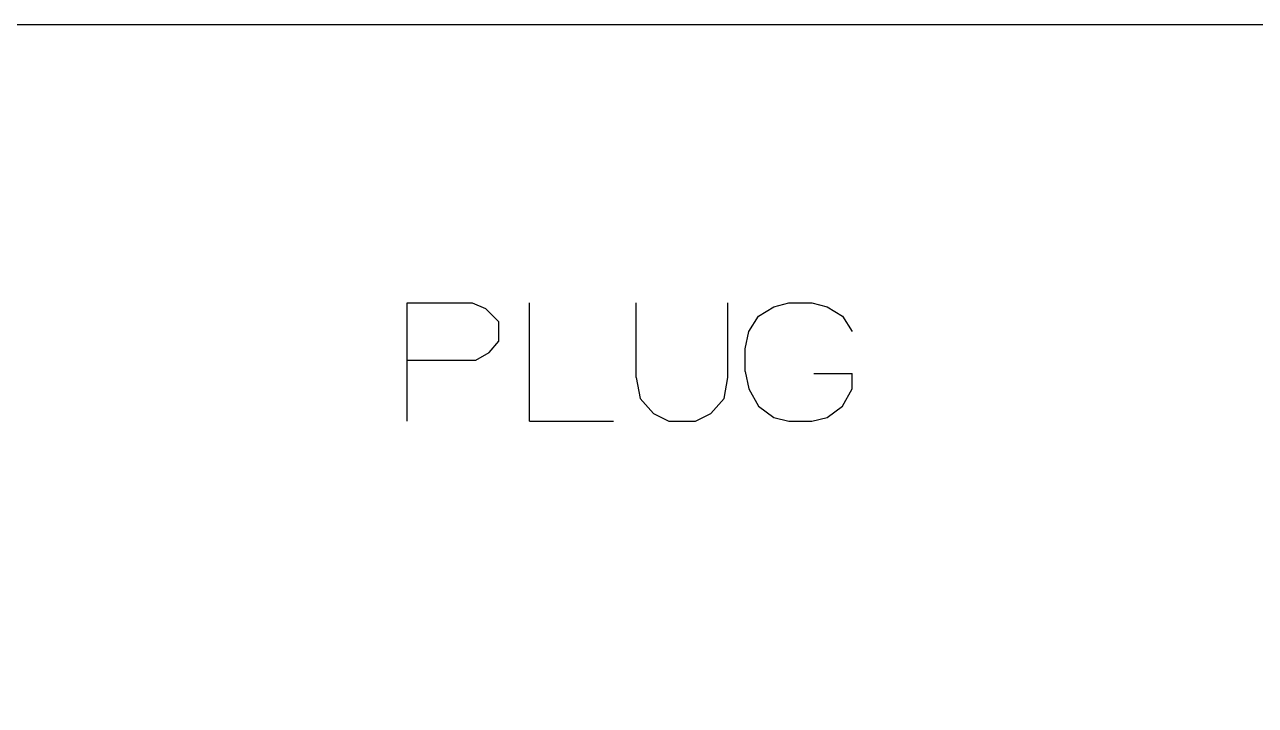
# Model space of a CAD drawing. Header units: millimetres. Extents: x 1063 to 1621, y 404 to 836.
# Drawn here: x 1491.36 to 1510.12, y 627.41 to 637.79 of the extents above; entities that cross this region are included whole.
import ezdxf

# ---------------------------------------------------------------- set-up
doc = ezdxf.new("R2010")
doc.units = ezdxf.units.MM

msp = doc.modelspace()

# ---------------------------------------------------------------- linework, layer by layer
at = {"color": 7, "linetype": 'Continuous'}
for p, q in [((1497.189, 633.549), (1498.179, 633.549)), ((1497.189, 631.744), (1497.189, 633.549)), ((1498.179, 633.549), (1498.382, 633.461)), ((1499.052, 631.744), (1499.052, 633.549)), ((1500.681, 632.414), (1500.681, 633.549)), ((1502.078, 632.414), (1502.078, 633.549)), ((1502.777, 633.49), (1503.009, 633.549)), ((1503.009, 633.549), (1503.359, 633.549)), ((1503.359, 633.549), (1503.591, 633.49)), ((1498.382, 633.461), (1498.586, 633.258)), ((1502.544, 633.345), (1502.777, 633.49)), ((1503.591, 633.49), (1503.824, 633.345)), ((1498.586, 632.967), (1498.586, 633.258)), ((1502.398, 633.112), (1502.544, 633.345)), ((1503.824, 633.345), (1503.97, 633.112)), ((1502.34, 632.85), (1502.398, 633.112)), ((1498.237, 632.676), (1498.441, 632.792)), ((1498.441, 632.792), (1498.586, 632.967)), ((1502.34, 632.501), (1502.34, 632.85)), ((1497.189, 632.676), (1498.237, 632.676)), ((1500.681, 632.414), (1500.74, 632.094)), ((1502.02, 632.094), (1502.078, 632.414)), ((1502.34, 632.501), (1502.398, 632.239)), ((1503.388, 632.472), (1503.97, 632.472)), ((1503.97, 632.239), (1503.97, 632.472)), ((1502.398, 632.239), (1502.544, 631.977)), ((1503.824, 631.977), (1503.97, 632.239)), ((1500.74, 632.094), (1500.943, 631.861)), ((1501.816, 631.861), (1502.02, 632.094)), ((1500.943, 631.861), (1501.176, 631.744)), ((1501.583, 631.744), (1501.816, 631.861)), ((1502.544, 631.977), (1502.777, 631.802)), ((1503.591, 631.802), (1503.824, 631.977)), ((1499.052, 631.744), (1500.332, 631.744)), ((1501.176, 631.744), (1501.583, 631.744)), ((1502.777, 631.802), (1503.009, 631.744)), ((1503.009, 631.744), (1503.359, 631.744)), ((1503.359, 631.744), (1503.591, 631.802))]:
    msp.add_line(p, q, dxfattribs=at)
msp.add_lwpolyline([(1437.282, 637.789), (1523.653, 637.789), (1523.653, 587.125), (1437.282, 587.125)], close=True)

doc.saveas('drawing.dxf')
